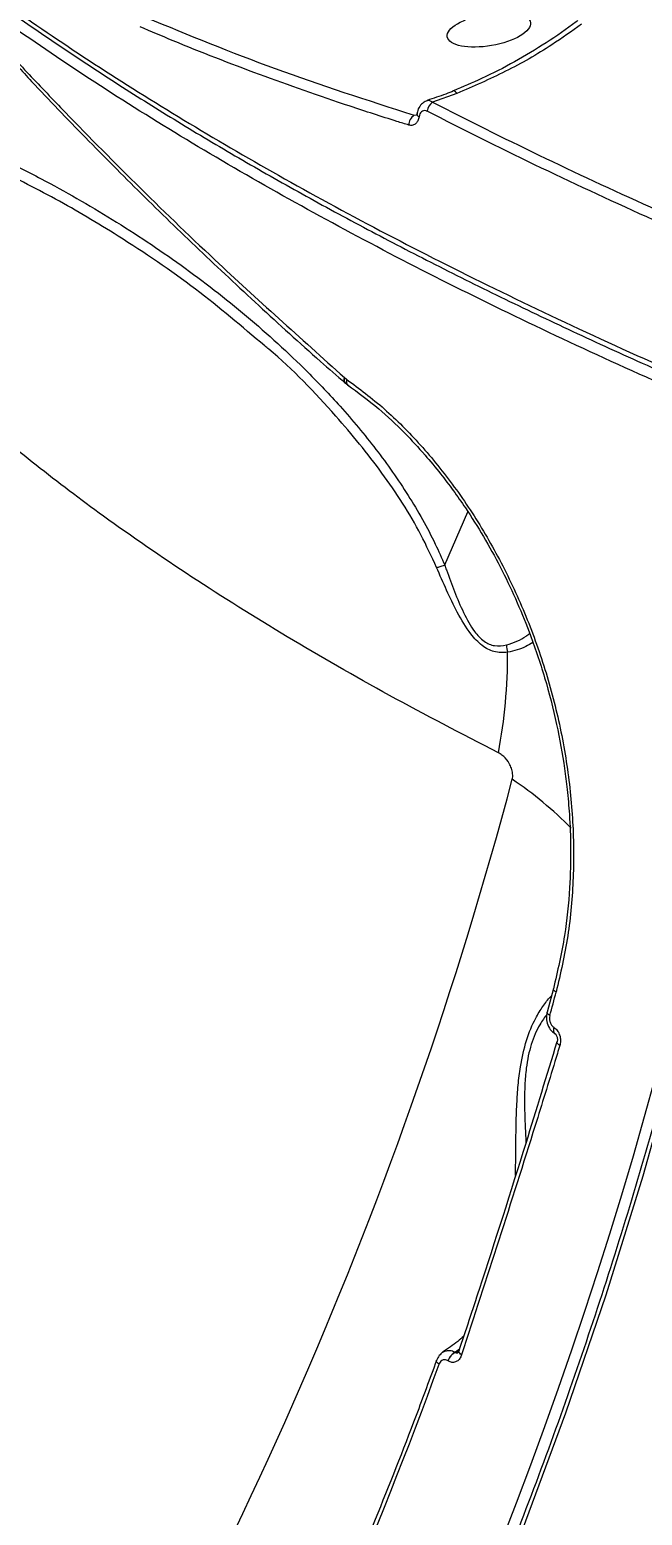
# Model space of a CAD drawing. Header units: millimetres. Extents: x -8607 to 7621, y -5747 to 4382.
# Drawn here: x 5321.1 to 5388.8, y -355.8 to -191.5 of the extents above; entities that cross this region are included whole.
import ezdxf

# ---------------------------------------------------------------- set-up
doc = ezdxf.new("R2010")
doc.units = ezdxf.units.MM
doc.layers.add('DIKOM_ОБЪЕКТ', color=7, linetype='Continuous')
doc.layers.add('DIKOM_РАЗМЕР_ОБЪЕКТА', color=7, linetype='Continuous')
doc.styles.add('style1', font='arial.ttf', dxfattribs={"width": 0.8})
doc.dimstyles.new('1-50', dxfattribs={"dimtxt": 300, "dimasz": 200, "dimexe": 100, "dimexo": 0, "dimgap": 100, "dimtad": 1, "dimtxsty": 'style1', "dimcen": 200, "dimclrd": 7, "dimclre": 7, "dimclrt": 7, "dimadec": 1, "dimazin": 2, "dimtfac": 1, "dimtmove": 0, "dimatfit": 2, "dimfxl": 0, "dimlwd": 25, "dimlwe": 18, "dimarcsym": 0})

# ---------------------------------------------------------------- blocks, each defined once
blk = doc.blocks.new('*D11')
at = {"layer": 'Defpoints', "color": 0, "transparency": 16777216}
for p in [(7619.37, -165.15), (-6826.53, -739.39), (7619.37, -5647.14)]:
    blk.add_point(p, dxfattribs=at)
at = {"layer": 'DIKOM_РАЗМЕР_ОБЪЕКТА', "color": 7, "lineweight": 18, "transparency": 16777216}
for p, q in [((7619.37, -165.15), (7619.37, -5747.14)), ((-6826.53, -739.39), (-6826.53, -5747.14))]:
    blk.add_line(p, q, dxfattribs=at)
at = {"layer": 'DIKOM_РАЗМЕР_ОБЪЕКТА', "color": 7, "lineweight": 25, "transparency": 16777216}
blk.add_line((-6626.53, -5647.14), (7419.37, -5647.14), dxfattribs=at)
at = {"layer": 'DIKOM_РАЗМЕР_ОБЪЕКТА', "color": 7, "transparency": 16777216}
for points in [[(-6626.53, -5613.8), (-6626.53, -5680.47), (-6826.53, -5647.14)], [(7419.37, -5613.8), (7419.37, -5680.47), (7619.37, -5647.14)]]:
    blk.add_solid(points, dxfattribs=at)
at = {"layer": 'DIKOM_РАЗМЕР_ОБЪЕКТА', "color": 7, "transparency": 16777216, "insert": (396.42, -5393.96), "char_height": 300, "attachment_point": 5, "style": 'style1'}
blk.add_mtext('14400', dxfattribs=at)
blk = doc.blocks.new('*D13')
at = {"layer": 'Defpoints', "color": 0, "transparency": 16777216}
for p in [(-5326.53, -191.39), (6073.47, -191.39), (6073.47, -4959.53)]:
    blk.add_point(p, dxfattribs=at)
at = {"layer": 'DIKOM_РАЗМЕР_ОБЪЕКТА', "color": 7, "lineweight": 18, "transparency": 16777216}
for p, q in [((-5326.53, -191.39), (-5326.53, -5059.53)), ((6073.47, -191.39), (6073.47, -5059.53))]:
    blk.add_line(p, q, dxfattribs=at)
at = {"layer": 'DIKOM_РАЗМЕР_ОБЪЕКТА', "color": 7, "lineweight": 25, "transparency": 16777216}
blk.add_line((-5126.53, -4959.53), (5873.47, -4959.53), dxfattribs=at)
at = {"layer": 'DIKOM_РАЗМЕР_ОБЪЕКТА', "color": 7, "transparency": 16777216}
for points in [[(-5126.53, -4926.2), (-5126.53, -4992.86), (-5326.53, -4959.53)], [(5873.47, -4926.2), (5873.47, -4992.86), (6073.47, -4959.53)]]:
    blk.add_solid(points, dxfattribs=at)
at = {"layer": 'DIKOM_РАЗМЕР_ОБЪЕКТА', "color": 7, "transparency": 16777216, "insert": (373.47, -4706.36), "char_height": 300, "attachment_point": 5, "style": 'style1'}
blk.add_mtext('11400', dxfattribs=at)

msp = doc.modelspace()

# ---------------------------------------------------------------- linework, layer by layer
at = {"layer": 'DIKOM_ОБЪЕКТ', "color": 7, "linetype": 'Continuous', "lineweight": 15}
for p, q in [((5368.297, -198.513), (5365.617, -199.491)), ((5363.6, -200.934), (5363.813, -200.875)), ((5363.6, -200.934), (5363.857, -200.898)), ((5363.897, -200.761), (5363.895, -200.777)), ((5355.872, -229.928), (5355.901, -229.954)), ((5355.901, -229.954), (5356.121, -230.129)), ((5355.968, -230.549), (5355.99, -230.568)), ((5366.96, -250.676), (5369.512, -244.814)), ((5378.977, -297.522), (5378.275, -300.132)), ((5379.016, -301.801), (5379.035, -301.813)), ((5379.383, -303.43), (5379.386, -303.416)), ((5368.58, -337.427), (5368.144, -337.751)), ((5368.144, -337.751), (5368.162, -337.764)), ((5368.162, -337.764), (5368.515, -337.623)), ((5368.531, -337.653), (5368.535, -337.638)), ((5366.061, -338.65), (5366.065, -338.642)), ((5367.337, -338.705), (5367.318, -338.692))]:
    msp.add_line(p, q, dxfattribs=at)
at = {"layer": 'DIKOM_ОБЪЕКТ', "color": 7, "linetype": 'Continuous', "lineweight": 15, "flags": 128}
for points in [[(5405.68, -236.972), (5403.795, -250.734), (5401.539, -264.423), (5398.914, -278.029), (5395.922, -291.542), (5392.564, -304.955), (5388.844, -318.258), (5384.763, -331.443), (5380.324, -344.501), (5375.529, -357.424), (5370.383, -370.202), (5364.889, -382.828), (5359.049, -395.294), (5352.868, -407.59), (5346.351, -419.71), (5339.5, -431.645), (5332.321, -443.387), (5324.819, -454.929), (5316.997, -466.263), (5308.863, -477.382), (5300.42, -488.278), (5291.674, -498.944)], [(5378.576, -300.518), (5378.466, -300.445), (5378.379, -300.37), (5378.316, -300.296), (5378.28, -300.225), (5378.271, -300.159), (5378.275, -300.132)], [(5379.016, -301.801), (5378.981, -301.952), (5378.966, -302.095), (5378.973, -302.225), (5379.001, -302.338), (5379.05, -302.432), (5379.117, -302.504), (5379.14, -302.52)], [(5379.035, -301.813), (5379, -301.964), (5378.985, -302.107), (5378.992, -302.237), (5379.02, -302.351), (5379.069, -302.444), (5379.136, -302.516), (5379.163, -302.535)], [(5379.133, -302.515), (5379.153, -302.529), (5379.159, -302.532)], [(5379.683, -303.832), (5379.561, -303.744), (5379.468, -303.653), (5379.407, -303.565), (5379.38, -303.482), (5379.383, -303.43)], [(5368.834, -338.044), (5368.712, -337.956), (5368.619, -337.868), (5368.557, -337.783), (5368.529, -337.704), (5368.531, -337.653)], [(5366.348, -339.078), (5366.242, -338.996), (5366.157, -338.914), (5366.096, -338.833), (5366.061, -338.757), (5366.053, -338.688), (5366.061, -338.65)]]:
    msp.add_lwpolyline(points, dxfattribs=at)
at = {"layer": 'DIKOM_ОБЪЕКТ', "color": 7, "linetype": 'Continuous', "lineweight": 15}
for centre, radius, start, end in [((5367.866, -198.691), 0.466, 22.38876, 80.88602), ((5366.404, -200.632), 1.387, 124.60536, 174.21072), ((5364.231, -201.991), 1.231, 120.81256, 181.4438), ((5364.272, -200.744), 0.378, 184.96189, 248.64178), ((5356.392, -230.165), 0.572, 155.44823, 221.4672), ((5356.403, -230.196), 0.557, 154.2582, 221.07309), ((4909.132, -176.238), 498.672, 319.88716, 353.07701), ((5376.232, -259.605), 2.433, 177.97978, 197.43162), ((5316.563, -260.687), 57.348, 349.18913, 0.35315), ((4918.446, -153.187), 471.815, 327.84844, 345.11573), ((5349.953, -310.57), 43.689, 44.81348, 55.92756), ((4905.611, -171.823), 490.161, 344.77817, 345.09446), ((5368.798, -339.157), 1.551, 114.95115, 162.55516), ((5368.817, -339.17), 1.551, 114.95514, 162.55614), ((4910.398, -173.422), 485.111, 332.93139, 340.03278)]:
    msp.add_arc(centre, radius, start, end, dxfattribs=at)
msp.add_ellipse((5371.845, -191.478), major_axis=(4.6, 0.794), ratio=0.3793946, dxfattribs=at)
for points, knots in [([(5261.715, -121.043), (5261.95, -121.915), (5262.57, -124.212), (5263.926, -127.96), (5265.746, -132.28), (5267.887, -136.616), (5270.327, -140.947), (5273.065, -145.265), (5276.099, -149.571), (5279.429, -153.867), (5283.055, -158.153), (5286.979, -162.431), (5291.2, -166.702), (5295.72, -170.967), (5300.54, -175.228), (5305.663, -179.485), (5311.084, -183.735), (5316.781, -187.963), (5322.735, -192.15), (5328.93, -196.287), (5335.362, -200.373), (5342.035, -204.409), (5348.949, -208.398), (5356.107, -212.34), (5363.511, -216.238), (5371.162, -220.091), (5379.063, -223.901), (5387.217, -227.67), (5395.622, -231.396), (5404.254, -235.069), (5413.079, -238.673), (5422.066, -242.196), (5431.207, -245.634), (5440.506, -248.991), (5449.965, -252.267), (5459.589, -255.463), (5469.378, -258.582), (5479.337, -261.622), (5489.466, -264.587), (5499.776, -267.471), (5508.857, -269.921), (5514.549, -271.372), (5516.7, -271.92)], [0, 0, 0, 0, 0.0156363, 0.0411444, 0.0668171, 0.0925212, 0.118104, 0.1435891, 0.169002, 0.1943684, 0.2197142, 0.2450657, 0.2704423, 0.2958694, 0.3213745, 0.3469852, 0.3727297, 0.3985238, 0.4242006, 0.449751, 0.4752041, 0.5005888, 0.525934, 0.5512685, 0.5766186, 0.6020063, 0.6274605, 0.6530102, 0.6786843, 0.7044559, 0.7301635, 0.7557277, 0.7811862, 0.8065684, 0.8319031, 0.8572195, 0.8825461, 0.9079026, 0.933318, 0.9588211, 0.9844409, 1, 1, 1, 1]), ([(5261.766, -120.719), (5262.045, -121.819), (5262.884, -125.117), (5265.078, -130.587), (5268.267, -137.112), (5272.164, -143.593), (5276.762, -150.104), (5282.105, -156.672), (5288.194, -163.279), (5295.045, -169.921), (5302.617, -176.547), (5310.795, -183.058), (5319.529, -189.436), (5328.787, -195.681), (5338.675, -201.864), (5349.243, -208.012), (5360.479, -214.103), (5372.392, -220.132), (5384.899, -226.051), (5398.508, -232.079), (5413.25, -238.173), (5429.171, -244.296), (5445.722, -250.217), (5462.883, -255.924), (5480.449, -261.35), (5498.346, -266.474), (5514.586, -270.804), (5524.998, -273.364), (5529.238, -274.406)], [0, 0, 0, 0, 0.0193792, 0.0581174, 0.0954279, 0.1328025, 0.1703717, 0.2080063, 0.2463915, 0.2848464, 0.3235135, 0.3622519, 0.3995625, 0.436937, 0.4745063, 0.5121409, 0.5505261, 0.588981, 0.6276481, 0.6663865, 0.7098565, 0.7533264, 0.7968979, 0.8407788, 0.8847641, 0.927591, 0.970515, 1, 1, 1, 1]), ([(5404.168, -236.345), (5400.751, -234.903), (5393.01, -231.637), (5381.434, -226.4), (5369.436, -220.637), (5357.944, -214.735), (5346.904, -208.67), (5336.367, -202.455), (5326.355, -196.092), (5316.954, -189.629), (5308.3, -183.159), (5300.396, -176.707), (5293.221, -170.278), (5286.688, -163.798), (5280.779, -157.239), (5275.53, -150.618), (5270.968, -143.94), (5267.121, -137.254), (5264.11, -130.664), (5262.213, -125.61), (5261.562, -122.802), (5261.401, -122.108)], [0, 0, 0, 0, 0.0428991, 0.0971839, 0.151562, 0.2062232, 0.2609796, 0.316828, 0.372778, 0.4290365, 0.4853989, 0.5396837, 0.5940618, 0.648723, 0.7034795, 0.7593278, 0.8152778, 0.8715363, 0.9278987, 0.9821829, 1, 1, 1, 1]), ([(5372.894, -271.444), (5368.834, -269.339), (5360.703, -265.122), (5349.439, -258.628), (5338.878, -252.017), (5329.685, -245.678), (5321.714, -239.648), (5314.83, -233.94), (5308.539, -228.174), (5302.847, -222.344), (5297.784, -216.469), (5293.363, -210.546), (5289.614, -204.6), (5286.722, -198.962), (5284.575, -193.652), (5283.097, -188.783), (5282.118, -184.04), (5281.627, -179.423), (5281.533, -175.368), (5281.796, -172.867), (5281.899, -171.887)], [0, 0, 0, 0, 0.0678739, 0.1359356, 0.2041657, 0.2725871, 0.3293623, 0.386236, 0.4435019, 0.5008696, 0.5587606, 0.616758, 0.6751615, 0.7336756, 0.7827762, 0.8319433, 0.8779466, 0.9239499, 0.9701759, 1, 1, 1, 1]), ([(5333.984, -190.12), (5338.644, -192.043), (5347.981, -195.896), (5358.388, -199.253), (5363.6, -200.934)], [0, 0, 0, 0, 0.4991744, 1, 1, 1, 1]), ([(5381.672, -190.464), (5381.615, -190.508), (5380.49, -191.383), (5378.185, -192.951), (5374.692, -195.055), (5371.265, -196.83), (5368.97, -197.782), (5367.931, -198.213)], [0, 0, 0, 0, 0.0137115, 0.2680128, 0.5247493, 0.7847437, 1, 1, 1, 1]), ([(5363.001, -202.022), (5362.563, -201.886), (5360.374, -201.204), (5354.764, -199.388), (5346.416, -196.457), (5338.782, -193.483), (5334.52, -191.671), (5333.315, -191.159)], [0, 0, 0, 0, 0.04137265, 0.2068702, 0.53814975, 0.86942865, 1, 1, 1, 1]), ([(5382.089, -190.868), (5381.002, -191.638), (5378.306, -193.549), (5373.716, -196.191), (5370.11, -197.736), (5368.297, -198.513)], [0, 0, 0, 0, 0.2512749, 0.6234754, 1, 1, 1, 1]), ([(5319.567, -194.847), (5319.892, -195.195), (5321.515, -196.936), (5325.823, -201.474), (5332.743, -208.479), (5343.031, -218.432), (5351.025, -225.588), (5355.872, -229.928)], [0, 0, 0, 0, 0.0299896, 0.1499527, 0.3900715, 0.6301904, 1, 1, 1, 1]), ([(5319.708, -195.44), (5320.241, -196.022), (5322.669, -198.669), (5327.23, -203.393), (5333.387, -209.6), (5339.774, -215.796), (5346.387, -221.981), (5351.782, -226.898), (5355.05, -229.752), (5355.961, -230.548)], [0, 0, 0, 0, 0.0500692, 0.2279849, 0.404948, 0.5811762, 0.7568616, 0.9321959, 1, 1, 1, 1]), ([(5367.95, -198.248), (5367.662, -198.363), (5366.696, -198.747), (5365.711, -199.063), (5365.021, -199.285)], [0, 0, 0, 0, 0.2986694, 1, 1, 1, 1]), ([(5365.023, -199.339), (5364.879, -199.393), (5364.548, -199.517), (5364.173, -199.954), (5363.949, -200.395), (5363.921, -200.691), (5363.914, -200.764)], [0, 0, 0, 0, 0.2418365, 0.5542351, 0.8894716, 1, 1, 1, 1]), ([(5365.025, -200.492), (5364.984, -200.474), (5364.848, -200.415), (5364.621, -200.417), (5364.39, -200.547), (5364.213, -200.774), (5364.161, -200.989), (5364.134, -201.097)], [0, 0, 0, 0, 0.1043526, 0.3453588, 0.5759422, 0.7877488, 1, 1, 1, 1]), ([(5365.017, -199.323), (5365.021, -199.319), (5365.114, -199.245), (5365.328, -199.298), (5365.533, -199.435), (5365.617, -199.491)], [0, 0, 0, 0, 0.0298292, 0.6034211, 1, 1, 1, 1]), ([(5365.617, -199.491), (5369.498, -201.449), (5377.266, -205.37), (5389.623, -211.104), (5402.451, -216.738), (5411.435, -220.375), (5415.931, -222.195)], [0, 0, 0, 0, 0.2489042, 0.4982426, 0.7488996, 1, 1, 1, 1]), ([(5364.134, -201.097), (5364.097, -201.251), (5364.021, -201.56), (5363.767, -201.882), (5363.425, -202.085), (5363.148, -202.044), (5363.001, -202.022)], [0, 0, 0, 0, 0.2322168, 0.4640132, 0.7140228, 1, 1, 1, 1]), ([(5363.907, -200.633), (5363.904, -200.685), (5363.897, -200.793), (5363.862, -200.902), (5363.831, -200.94), (5363.841, -200.932), (5363.843, -200.93)], [0, 0, 0, 0, 0.2569904, 0.5406826, 0.9114615, 1, 1, 1, 1]), ([(5415.407, -223.234), (5410.944, -221.427), (5402.009, -217.81), (5389.196, -212.185), (5376.78, -206.426), (5368.945, -202.471), (5365.025, -200.492)], [0, 0, 0, 0, 0.24890448, 0.49824297, 0.74889978, 1, 1, 1, 1]), ([(5347.074, -226.447), (5344.558, -224.308), (5339.386, -219.911), (5331.554, -214.634), (5323.996, -210.116), (5319.235, -207.739), (5316.854, -206.55)], [0, 0, 0, 0, 0.270576, 0.5561854, 0.7780896, 1, 1, 1, 1]), ([(5317.643, -205.576), (5319.217, -206.357), (5323.488, -208.475), (5330.276, -212.379), (5337.888, -217.43), (5345.131, -223.055), (5350.937, -228.357), (5355.664, -233.33), (5359.433, -237.839), (5362.996, -242.917), (5365.458, -247.253), (5366.621, -249.902), (5366.96, -250.676)], [0, 0, 0, 0, 0.0783339, 0.2125921, 0.3472662, 0.4817928, 0.6158493, 0.6916662, 0.7820716, 0.8726186, 0.9628125, 1, 1, 1, 1]), ([(5366.064, -250.946), (5365.506, -249.74), (5363.818, -246.093), (5360.146, -240.396), (5354.472, -233.547), (5350.058, -228.882), (5347.221, -226.567), (5347.074, -226.447)], [0, 0, 0, 0, 0.1280348, 0.3869092, 0.6461929, 0.9817456, 1, 1, 1, 1]), ([(5355.905, -230.489), (5355.967, -230.548), (5356.117, -230.694), (5356.3, -230.791), (5356.408, -230.849)], [0, 0, 0, 0, 0.4073222, 1, 1, 1, 1]), ([(5356.121, -230.129), (5356.108, -230.219), (5356.083, -230.403), (5356.128, -230.619), (5356.206, -230.706), (5356.236, -230.74)], [0, 0, 0, 0, 0.3673482, 0.7538107, 1, 1, 1, 1]), ([(5356.121, -230.129), (5357.521, -231.175), (5360.319, -233.265), (5364.323, -237.315), (5368.082, -241.958), (5371.511, -247.187), (5374.529, -252.902), (5377.064, -259.01), (5379.054, -265.41), (5380.442, -272), (5381.19, -278.66), (5381.259, -285.272), (5380.696, -291.763), (5379.751, -295.856), (5379.279, -297.905)], [0, 0, 0, 0, 0.0836186, 0.1671661, 0.2504175, 0.3338525, 0.4173036, 0.5004885, 0.5837385, 0.6671385, 0.7504577, 0.8333964, 0.916628, 1, 1, 1, 1]), ([(5356.225, -230.746), (5357.379, -231.595), (5359.518, -233.17), (5362.368, -235.858), (5364.64, -238.306), (5366.42, -240.457), (5367.906, -242.419), (5370.204, -245.708), (5373.201, -250.784), (5376.064, -257.191), (5378.062, -263.092), (5379.365, -268.171), (5380.11, -272.319), (5380.528, -275.648), (5380.781, -278.559), (5380.922, -282.205), (5380.802, -286.69), (5380.271, -291.981), (5379.427, -295.606), (5378.973, -297.562)], [0, 0, 0, 0, 0.0700876, 0.1299108, 0.1789082, 0.2174692, 0.2495503, 0.2821742, 0.3829561, 0.4841501, 0.5522236, 0.619339, 0.6817678, 0.7110235, 0.7462566, 0.7926629, 0.8501681, 0.9192038, 1, 1, 1, 1]), ([(5356.236, -230.74), (5356.249, -230.764), (5356.27, -230.802), (5356.309, -230.816), (5356.323, -230.821)], [0, 0, 0, 0, 0.6353257, 1, 1, 1, 1]), ([(5405.333, -236.647), (5405.053, -238.847), (5404.241, -245.23), (5402.662, -255.755), (5400.495, -268.193), (5398.018, -280.56), (5395.237, -292.849), (5392.154, -305.053), (5388.769, -317.166), (5385.085, -329.181), (5381.103, -341.092), (5376.827, -352.892), (5372.257, -364.575), (5367.397, -376.134), (5362.249, -387.564), (5356.816, -398.857), (5351.102, -410.008), (5345.108, -421.01), (5338.839, -431.858), (5332.297, -442.546), (5325.487, -453.068), (5318.412, -463.418), (5311.076, -473.591), (5303.48, -483.579), (5296.911, -491.802), (5292.841, -496.668), (5291.457, -498.322)], [0, 0, 0, 0, 0.0228186, 0.0662181, 0.1096184, 0.1530188, 0.1964194, 0.2398202, 0.2832212, 0.3266223, 0.3700235, 0.4134249, 0.4568264, 0.5002279, 0.5436296, 0.5870313, 0.630433, 0.6738348, 0.7172366, 0.7606385, 0.8040403, 0.847442, 0.8908438, 0.9342454, 0.977647, 1, 1, 1, 1]), ([(5366.064, -250.946), (5366.082, -250.943), (5366.189, -250.921), (5366.457, -250.852), (5366.779, -250.742), (5366.955, -250.681)], [0, 0, 0, 0, 0.0844006, 0.5004757, 1, 1, 1, 1]), ([(5373.911, -260.334), (5373.413, -260.359), (5372.509, -260.403), (5371.068, -259.673), (5369.644, -258.174), (5368.359, -255.988), (5367.156, -253.456), (5366.43, -251.788), (5366.064, -250.946)], [0, 0, 0, 0, 0.1672668, 0.3043206, 0.4416754, 0.6370331, 0.8167204, 1, 1, 1, 1]), ([(5366.96, -250.676), (5366.96, -250.677), (5366.959, -250.679), (5366.957, -250.681), (5366.956, -250.681), (5366.955, -250.681)], [0, 0, 0, 0, 0.4569013, 0.8306736, 1, 1, 1, 1]), ([(5366.955, -250.681), (5366.956, -250.683), (5367.02, -250.862), (5367.373, -251.835), (5368.022, -253.61), (5369.002, -255.945), (5370.078, -257.926), (5371.303, -259.206), (5372.575, -259.735), (5373.363, -259.597), (5373.8, -259.52)], [0, 0, 0, 0, 0.00027289, 0.04145036, 0.22429795, 0.4065738, 0.58498276, 0.71248104, 0.84045304, 1, 1, 1, 1]), ([(5373.8, -259.52), (5374.575, -259.249), (5375.533, -258.914), (5376.218, -258.346), (5376.348, -258.238)], [0, 0, 0, 0, 0.8091534, 1, 1, 1, 1]), ([(5376.686, -259.236), (5376.441, -259.398), (5375.672, -259.906), (5374.624, -260.161), (5373.911, -260.334)], [0, 0, 0, 0, 0.31877535, 1, 1, 1, 1]), ([(5374.429, -274.381), (5374.448, -274.286), (5374.487, -274.086), (5374.465, -273.66), (5374.344, -273.157), (5374.034, -272.466), (5373.652, -271.993), (5373.227, -271.635), (5373.027, -271.52), (5372.894, -271.444)], [0, 0, 0, 0, 0.0767419, 0.1605212, 0.317401, 0.4661276, 0.7624994, 0.842837, 1, 1, 1, 1]), ([(5374.789, -318.184), (5374.8, -317.226), (5374.82, -315.513), (5374.842, -312.822), (5374.915, -310.46), (5375.064, -308.223), (5375.351, -305.835), (5375.938, -303.188), (5376.87, -300.963), (5377.803, -299.481), (5378.409, -298.665), (5378.719, -298.374), (5378.758, -298.337)], [0, 0, 0, 0, 0.1438775, 0.2572373, 0.3704797, 0.4591971, 0.5477465, 0.6788084, 0.8101736, 0.8985321, 0.9870632, 1, 1, 1, 1]), ([(5379.279, -297.905), (5379.208, -297.857), (5379.066, -297.759), (5378.972, -297.637), (5378.983, -297.579), (5378.986, -297.562)], [0, 0, 0, 0, 0.4147934, 0.8295868, 1, 1, 1, 1]), ([(5378.375, -300.277), (5378.34, -300.314), (5378.026, -300.639), (5377.342, -301.656), (5376.454, -303.607), (5375.971, -306.037), (5375.799, -308.223), (5375.765, -310.295), (5375.826, -312.432), (5375.906, -313.869), (5375.944, -314.555)], [0, 0, 0, 0, 0.0149014, 0.133358, 0.3026177, 0.4716251, 0.5873764, 0.7064997, 0.8598717, 1, 1, 1, 1]), ([(5378.285, -300.137), (5378.243, -300.351), (5378.151, -300.813), (5378.32, -301.554), (5378.683, -302.195), (5379.06, -302.446), (5379.224, -302.555)], [0, 0, 0, 0, 0.2327408, 0.5035378, 0.7840711, 1, 1, 1, 1]), ([(5378.576, -300.518), (5378.575, -300.52), (5378.548, -300.619), (5378.521, -300.833), (5378.559, -301.121), (5378.654, -301.392), (5378.798, -301.631), (5378.946, -301.746), (5379.016, -301.801)], [0, 0, 0, 0, 0.00434677, 0.21982068, 0.43557519, 0.56825063, 0.79383063, 1, 1, 1, 1]), ([(5379.035, -301.813), (5379.108, -301.867), (5379.295, -302.005), (5379.544, -302.35), (5379.724, -302.827), (5379.787, -303.352), (5379.717, -303.672), (5379.683, -303.832)], [0, 0, 0, 0, 0.1342544, 0.3469772, 0.5632481, 0.7817386, 1, 1, 1, 1]), ([(5379.361, -303.423), (5378.219, -307.165), (5375.44, -316.272), (5371.81, -327.684), (5369.265, -335.362), (5368.508, -337.645)], [0, 0, 0, 0, 0.328921, 0.8004327, 1, 1, 1, 1]), ([(5379.683, -303.832), (5379.503, -304.421), (5378.605, -307.362), (5375.094, -318.744), (5371.581, -329.576), (5368.834, -338.044)], [0, 0, 0, 0, 0.0517104, 0.2585534, 1, 1, 1, 1]), ([(5379.161, -302.535), (5379.171, -302.542), (5379.193, -302.555), (5379.261, -302.631), (5379.332, -302.753), (5379.392, -302.918), (5379.422, -303.106), (5379.419, -303.287), (5379.396, -303.374), (5379.384, -303.416)], [0, 0, 0, 0, 0.1306525, 0.2656804, 0.39785, 0.5458946, 0.6986449, 0.8564593, 1, 1, 1, 1]), ([(5369.057, -335.983), (5368.843, -336.176), (5368.165, -336.787), (5367.308, -337.341), (5366.722, -337.72)], [0, 0, 0, 0, 0.3158621, 1, 1, 1, 1]), ([(5366.774, -337.737), (5366.62, -337.857), (5366.308, -338.098), (5366.146, -338.465), (5366.065, -338.65)], [0, 0, 0, 0, 0.4967604, 1, 1, 1, 1]), ([(5366.753, -337.755), (5366.758, -337.75), (5366.836, -337.671), (5367.104, -337.582), (5367.539, -337.516), (5367.925, -337.633), (5368.118, -337.737), (5368.144, -337.751)], [0, 0, 0, 0, 0.01502255, 0.22631092, 0.5869741, 0.94457699, 1, 1, 1, 1]), ([(5368.834, -338.044), (5368.772, -338.19), (5368.648, -338.481), (5368.328, -338.768), (5367.956, -338.895), (5367.609, -338.858), (5367.413, -338.747), (5367.337, -338.705)], [0, 0, 0, 0, 0.2182614, 0.4367519, 0.6530228, 0.8657456, 1, 1, 1, 1]), ([(5368.162, -337.764), (5368.186, -337.778), (5368.248, -337.816), (5368.355, -337.829), (5368.43, -337.797), (5368.459, -337.785)], [0, 0, 0, 0, 0.2766383, 0.716565, 1, 1, 1, 1]), ([(5368.532, -337.637), (5368.529, -337.65), (5368.512, -337.714), (5368.471, -337.775), (5368.439, -337.802), (5368.448, -337.798), (5368.45, -337.797)], [0, 0, 0, 0, 0.0950114, 0.4884606, 0.9048094, 1, 1, 1, 1]), ([(5366.061, -338.65), (5365.312, -340.686), (5363.138, -346.595), (5359.315, -356.287), (5354.499, -367.681), (5349.389, -378.941), (5345.208, -387.586), (5342.727, -392.472), (5342.111, -393.685)], [0, 0, 0, 0, 0.1082669, 0.3141983, 0.5201334, 0.7260689, 0.9320048, 1, 1, 1, 1]), ([(5367.318, -338.692), (5367.306, -338.685), (5367.217, -338.628), (5367.037, -338.565), (5366.819, -338.584), (5366.621, -338.679), (5366.458, -338.833), (5366.382, -339.002), (5366.348, -339.078)], [0, 0, 0, 0, 0.0340103, 0.252264, 0.4705298, 0.5979374, 0.8193065, 1, 1, 1, 1])]:
    msp.add_open_spline(points, degree=3, knots=knots, dxfattribs=at)

# ---------------------------------------------------------------- dimensions: what is measured, and where the dimension line sits
at = {"layer": 'DIKOM_РАЗМЕР_ОБЪЕКТА'}
dim = msp.add_linear_dim(base=(7619.366, -5647.135), p1=(-6826.527, -739.391), p2=(7619.366, -165.147), text='14400', dimstyle='1-50', dxfattribs=at)
dim.commit()
dim.dimension.update_dxf_attribs({"geometry": '*D11', "text_midpoint": (396.419, -5647.135), "dimtype": 160})
dim = msp.add_linear_dim(base=(6073.473, -4959.53), p1=(-5326.527, -191.391), p2=(6073.473, -191.391), dimstyle='1-50', dxfattribs=at)
dim.commit()
dim.dimension.update_dxf_attribs({"geometry": '*D13', "text_midpoint": (373.473, -4959.53), "dimtype": 160})

doc.saveas('drawing.dxf')
